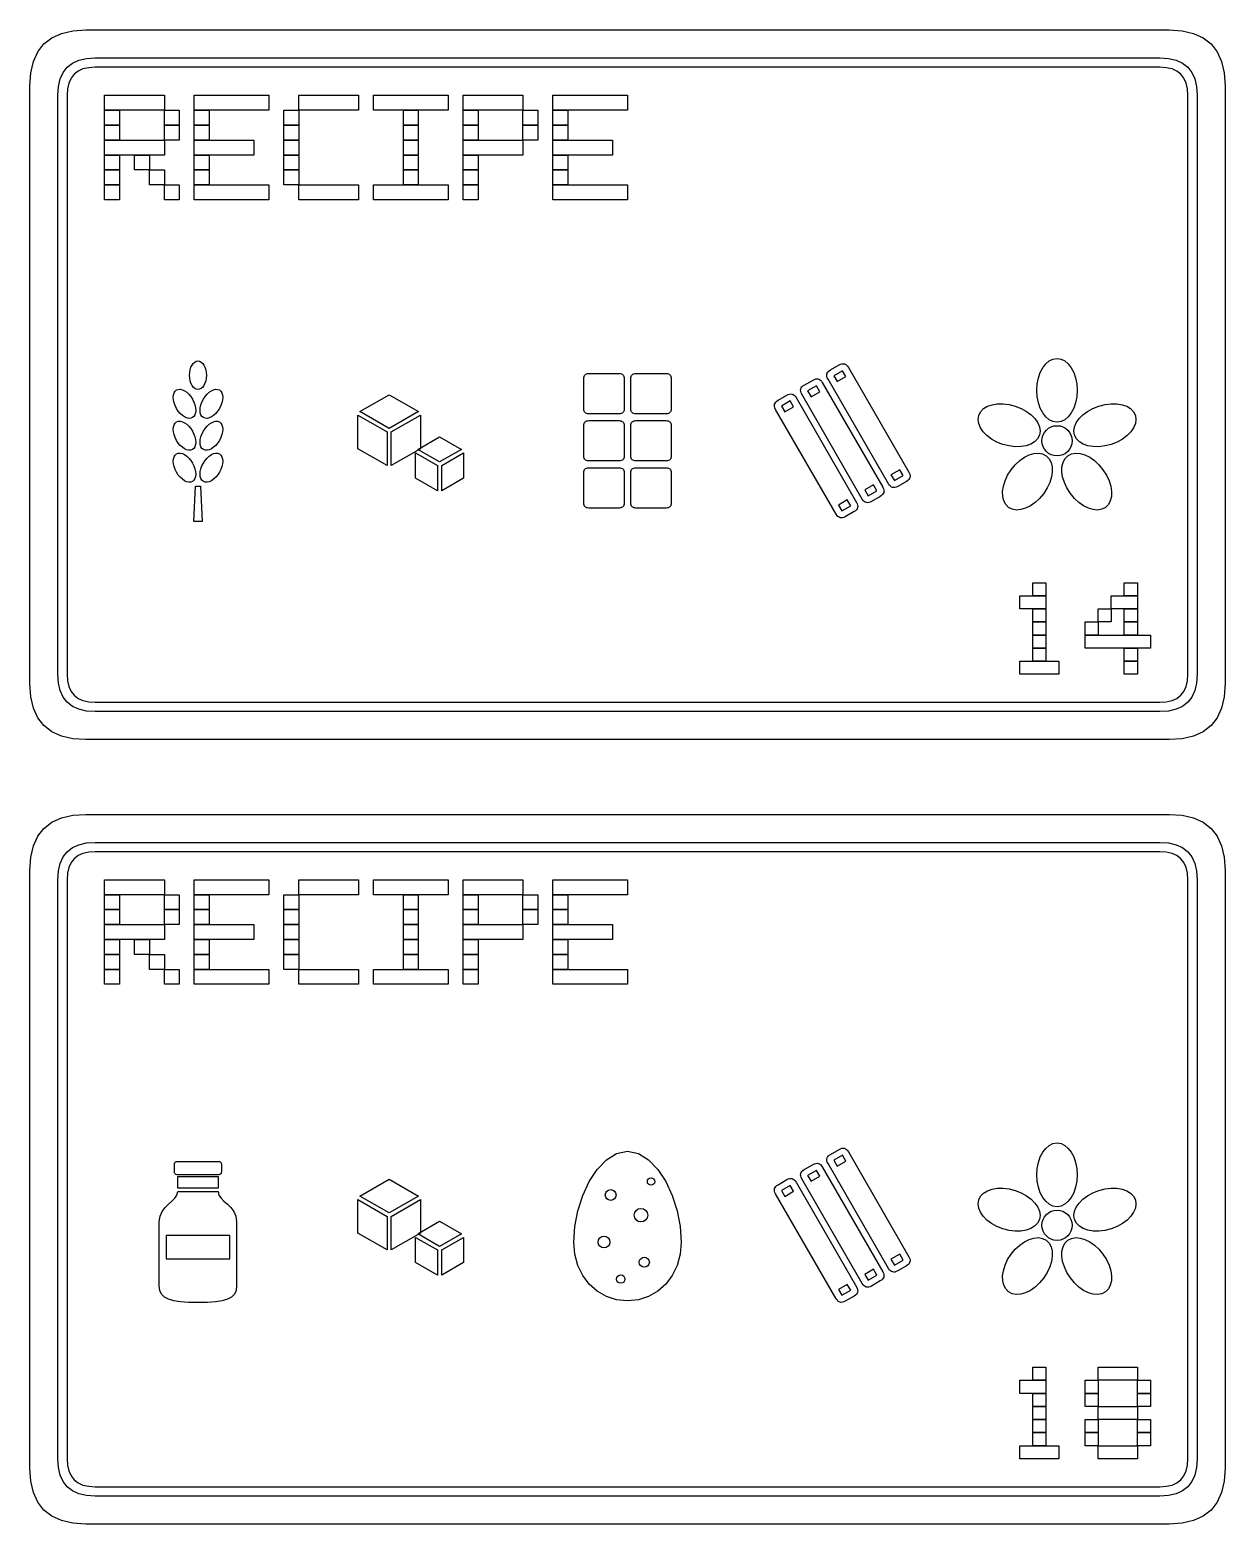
# Model space of a CAD drawing. Extents: x 4 to 272, y 4 to 252.
# Drawn here: x 72 to 136, y 46 to 126 of the extents above; entities that cross this region are included whole.
import ezdxf

# ---------------------------------------------------------------- set-up
doc = ezdxf.new("R2010")
doc.units = 0
doc.layers.add('CUT', color=1, linetype='CONTINUOUS')
doc.layers.add('RASTER', color=7, linetype='CONTINUOUS')

msp = doc.modelspace()

# ---------------------------------------------------------------- linework, layer by layer
at = {"layer": 'CUT'}
for points in [[(72, 123), (72.047, 123.703), (72.188, 124.313), (72.422, 124.828), (72.75, 125.25), (73.172, 125.578), (73.688, 125.813), (74.297, 125.953), (75, 126), (133, 126), (133.703, 125.953), (134.313, 125.813), (134.828, 125.578), (135.25, 125.25), (135.578, 124.828), (135.813, 124.313), (135.953, 123.703), (136, 123), (136, 91), (135.953, 90.297), (135.813, 89.688), (135.578, 89.172), (135.25, 88.75), (134.828, 88.422), (134.313, 88.188), (133.703, 88.047), (133, 88), (75, 88), (74.297, 88.047), (73.688, 88.188), (73.172, 88.422), (72.75, 88.75), (72.422, 89.172), (72.188, 89.688), (72.047, 90.297), (72, 91)], [(72, 81), (72.047, 81.703), (72.188, 82.313), (72.422, 82.828), (72.75, 83.25), (73.172, 83.578), (73.688, 83.813), (74.297, 83.953), (75, 84), (133, 84), (133.703, 83.953), (134.313, 83.813), (134.828, 83.578), (135.25, 83.25), (135.578, 82.828), (135.813, 82.313), (135.953, 81.703), (136, 81), (136, 49), (135.953, 48.297), (135.813, 47.688), (135.578, 47.172), (135.25, 46.75), (134.828, 46.422), (134.313, 46.188), (133.703, 46.047), (133, 46), (75, 46), (74.297, 46.047), (73.688, 46.188), (73.172, 46.422), (72.75, 46.75), (72.422, 47.172), (72.188, 47.688), (72.047, 48.297), (72, 49)]]:
    msp.add_lwpolyline(points, close=True, dxfattribs=at)
at = {"layer": 'RASTER'}
for points in [[(73.5, 122.5), (73.531, 122.969), (73.625, 123.375), (73.781, 123.719), (74, 124), (74.281, 124.219), (74.625, 124.375), (75.031, 124.469), (75.5, 124.5), (132.5, 124.5), (132.969, 124.469), (133.375, 124.375), (133.719, 124.219), (134, 124), (134.219, 123.719), (134.375, 123.375), (134.469, 122.969), (134.5, 122.5), (134.5, 91.5), (134.469, 91.031), (134.375, 90.625), (134.219, 90.281), (134, 90), (133.719, 89.781), (133.375, 89.625), (132.969, 89.531), (132.5, 89.5), (75.5, 89.5), (75.031, 89.531), (74.625, 89.625), (74.281, 89.781), (74, 90), (73.781, 90.281), (73.625, 90.625), (73.531, 91.031), (73.5, 91.5)], [(74, 122.5), (74, 91.5), (74.023, 91.148), (74.094, 90.844), (74.211, 90.586), (74.375, 90.375), (74.586, 90.211), (74.844, 90.094), (75.148, 90.023), (75.5, 90), (132.5, 90), (132.852, 90.023), (133.156, 90.094), (133.414, 90.211), (133.625, 90.375), (133.789, 90.586), (133.906, 90.844), (133.977, 91.148), (134, 91.5), (134, 122.5), (133.977, 122.852), (133.906, 123.156), (133.789, 123.414), (133.625, 123.625), (133.414, 123.789), (133.156, 123.906), (132.852, 123.977), (132.5, 124), (75.5, 124), (75.148, 123.977), (74.844, 123.906), (74.586, 123.789), (74.375, 123.625), (74.211, 123.414), (74.094, 123.156), (74.023, 122.852), (74, 122.5)], [(76, 122.5), (79.2, 122.5), (79.2, 121.7), (76, 121.7)], [(80.8, 122.5), (84.8, 122.5), (84.8, 121.7), (80.8, 121.7)], [(86.4, 122.5), (89.6, 122.5), (89.6, 121.7), (86.4, 121.7)], [(90.4, 122.5), (94.4, 122.5), (94.4, 121.7), (90.4, 121.7)], [(95.2, 122.5), (98.4, 122.5), (98.4, 121.7), (95.2, 121.7)], [(100, 122.5), (104, 122.5), (104, 121.7), (100, 121.7)], [(76, 121.7), (76.8, 121.7), (76.8, 120.9), (76, 120.9)], [(79.2, 121.7), (80, 121.7), (80, 120.9), (79.2, 120.9)], [(80.8, 121.7), (81.6, 121.7), (81.6, 120.9), (80.8, 120.9)], [(85.6, 121.7), (86.4, 121.7), (86.4, 120.9), (85.6, 120.9)], [(92, 121.7), (92.8, 121.7), (92.8, 120.9), (92, 120.9)], [(95.2, 121.7), (96, 121.7), (96, 120.9), (95.2, 120.9)], [(98.4, 121.7), (99.2, 121.7), (99.2, 120.9), (98.4, 120.9)], [(100, 121.7), (100.8, 121.7), (100.8, 120.9), (100, 120.9)], [(76, 120.9), (76.8, 120.9), (76.8, 120.1), (76, 120.1)], [(79.2, 120.9), (80, 120.9), (80, 120.1), (79.2, 120.1)], [(80.8, 120.9), (81.6, 120.9), (81.6, 120.1), (80.8, 120.1)], [(85.6, 120.9), (86.4, 120.9), (86.4, 120.1), (85.6, 120.1)], [(92, 120.9), (92.8, 120.9), (92.8, 120.1), (92, 120.1)], [(95.2, 120.9), (96, 120.9), (96, 120.1), (95.2, 120.1)], [(98.4, 120.9), (99.2, 120.9), (99.2, 120.1), (98.4, 120.1)], [(100, 120.9), (100.8, 120.9), (100.8, 120.1), (100, 120.1)], [(76, 120.1), (79.2, 120.1), (79.2, 119.3), (76, 119.3)], [(80.8, 120.1), (84, 120.1), (84, 119.3), (80.8, 119.3)], [(85.6, 120.1), (86.4, 120.1), (86.4, 119.3), (85.6, 119.3)], [(92, 120.1), (92.8, 120.1), (92.8, 119.3), (92, 119.3)], [(95.2, 120.1), (98.4, 120.1), (98.4, 119.3), (95.2, 119.3)], [(100, 120.1), (103.2, 120.1), (103.2, 119.3), (100, 119.3)], [(76, 119.3), (76.8, 119.3), (76.8, 118.5), (76, 118.5)], [(77.6, 119.3), (78.4, 119.3), (78.4, 118.5), (77.6, 118.5)], [(80.8, 119.3), (81.6, 119.3), (81.6, 118.5), (80.8, 118.5)], [(85.6, 119.3), (86.4, 119.3), (86.4, 118.5), (85.6, 118.5)], [(92, 119.3), (92.8, 119.3), (92.8, 118.5), (92, 118.5)], [(95.2, 119.3), (96, 119.3), (96, 118.5), (95.2, 118.5)], [(100, 119.3), (100.8, 119.3), (100.8, 118.5), (100, 118.5)], [(76, 118.5), (76.8, 118.5), (76.8, 117.7), (76, 117.7)], [(78.4, 118.5), (79.2, 118.5), (79.2, 117.7), (78.4, 117.7)], [(80.8, 118.5), (81.6, 118.5), (81.6, 117.7), (80.8, 117.7)], [(85.6, 118.5), (86.4, 118.5), (86.4, 117.7), (85.6, 117.7)], [(92, 118.5), (92.8, 118.5), (92.8, 117.7), (92, 117.7)], [(95.2, 118.5), (96, 118.5), (96, 117.7), (95.2, 117.7)], [(100, 118.5), (100.8, 118.5), (100.8, 117.7), (100, 117.7)], [(76, 117.7), (76.8, 117.7), (76.8, 116.9), (76, 116.9)], [(79.2, 117.7), (80, 117.7), (80, 116.9), (79.2, 116.9)], [(80.8, 117.7), (84.8, 117.7), (84.8, 116.9), (80.8, 116.9)], [(86.4, 117.7), (89.6, 117.7), (89.6, 116.9), (86.4, 116.9)], [(90.4, 117.7), (94.4, 117.7), (94.4, 116.9), (90.4, 116.9)], [(95.2, 117.7), (96, 117.7), (96, 116.9), (95.2, 116.9)], [(100, 117.7), (104, 117.7), (104, 116.9), (100, 116.9)], [(81.45, 107.51), (81.441, 107.356), (81.415, 107.212), (81.373, 107.082), (81.318, 106.969), (81.252, 106.876), (81.175, 106.805), (81.091, 106.761), (81, 106.745), (80.909, 106.761), (80.825, 106.805), (80.748, 106.876), (80.682, 106.969), (80.627, 107.082), (80.585, 107.212), (80.559, 107.356), (80.55, 107.51), (80.559, 107.664), (80.585, 107.808), (80.627, 107.938), (80.682, 108.051), (80.748, 108.144), (80.825, 108.215), (80.909, 108.259), (81, 108.275), (81.091, 108.259), (81.175, 108.215), (81.252, 108.144), (81.318, 108.051), (81.373, 107.938), (81.415, 107.808), (81.441, 107.664), (81.45, 107.51)], [(114.737, 107.301), (114.7, 107.377), (114.678, 107.449), (114.672, 107.516), (114.68, 107.58), (114.704, 107.639), (114.744, 107.694), (114.799, 107.746), (114.869, 107.793), (115.337, 108.063), (115.413, 108.1), (115.484, 108.122), (115.552, 108.129), (115.616, 108.12), (115.675, 108.096), (115.73, 108.056), (115.781, 108.001), (115.829, 107.931), (119.069, 102.319), (119.106, 102.243), (119.128, 102.171), (119.134, 102.104), (119.126, 102.04), (119.101, 101.981), (119.062, 101.926), (119.007, 101.874), (118.937, 101.827), (118.469, 101.557), (118.393, 101.52), (118.321, 101.498), (118.254, 101.491), (118.19, 101.5), (118.131, 101.524), (118.076, 101.564), (118.024, 101.619), (117.977, 101.689)], [(128.08, 106.7), (128.058, 106.355), (127.995, 106.034), (127.896, 105.744), (127.764, 105.491), (127.604, 105.282), (127.42, 105.124), (127.218, 105.025), (127, 104.99), (126.782, 105.025), (126.58, 105.124), (126.396, 105.282), (126.236, 105.491), (126.104, 105.744), (126.005, 106.034), (125.942, 106.355), (125.92, 106.7), (125.942, 107.045), (126.005, 107.366), (126.104, 107.656), (126.236, 107.909), (126.396, 108.118), (126.58, 108.276), (126.782, 108.375), (127, 108.41), (127.218, 108.375), (127.42, 108.276), (127.604, 108.118), (127.764, 107.909), (127.896, 107.656), (127.995, 107.366), (128.058, 107.045), (128.08, 106.7)], [(101.66, 107.33), (101.664, 107.393), (101.677, 107.448), (101.698, 107.495), (101.727, 107.532), (101.765, 107.562), (101.812, 107.583), (101.867, 107.596), (101.93, 107.6), (103.55, 107.6), (103.613, 107.596), (103.668, 107.583), (103.715, 107.562), (103.753, 107.532), (103.782, 107.495), (103.803, 107.448), (103.816, 107.393), (103.82, 107.33), (103.82, 105.71), (103.816, 105.647), (103.803, 105.592), (103.782, 105.545), (103.753, 105.508), (103.715, 105.478), (103.668, 105.457), (103.613, 105.444), (103.55, 105.44), (101.93, 105.44), (101.867, 105.444), (101.812, 105.457), (101.765, 105.478), (101.728, 105.508), (101.698, 105.545), (101.677, 105.592), (101.664, 105.647), (101.66, 105.71)], [(104.18, 107.33), (104.184, 107.393), (104.197, 107.448), (104.218, 107.495), (104.248, 107.532), (104.285, 107.562), (104.332, 107.583), (104.387, 107.596), (104.45, 107.6), (106.07, 107.6), (106.133, 107.596), (106.188, 107.583), (106.235, 107.562), (106.273, 107.532), (106.302, 107.495), (106.323, 107.448), (106.336, 107.393), (106.34, 107.33), (106.34, 105.71), (106.336, 105.647), (106.323, 105.592), (106.302, 105.545), (106.273, 105.508), (106.235, 105.478), (106.188, 105.457), (106.133, 105.444), (106.07, 105.44), (104.45, 105.44), (104.387, 105.444), (104.332, 105.457), (104.285, 105.478), (104.248, 105.508), (104.218, 105.545), (104.197, 105.592), (104.184, 105.647), (104.18, 105.71)], [(113.334, 106.491), (113.297, 106.567), (113.275, 106.639), (113.269, 106.706), (113.277, 106.77), (113.302, 106.829), (113.341, 106.884), (113.396, 106.936), (113.466, 106.983), (113.934, 107.253), (114.01, 107.29), (114.081, 107.312), (114.149, 107.319), (114.213, 107.31), (114.272, 107.286), (114.327, 107.246), (114.379, 107.191), (114.426, 107.121), (117.666, 101.509), (117.703, 101.433), (117.725, 101.361), (117.731, 101.294), (117.723, 101.23), (117.698, 101.171), (117.659, 101.116), (117.604, 101.064), (117.534, 101.017), (117.066, 100.747), (116.99, 100.71), (116.919, 100.688), (116.851, 100.681), (116.787, 100.69), (116.728, 100.714), (116.673, 100.754), (116.621, 100.809), (116.574, 100.879)], [(115.049, 107.481), (115.229, 107.169), (115.697, 107.439), (115.517, 107.751), (115.049, 107.481)], [(80.709, 106.227), (80.786, 106.073), (80.841, 105.92), (80.874, 105.771), (80.885, 105.631), (80.874, 105.504), (80.841, 105.394), (80.785, 105.304), (80.708, 105.24), (80.612, 105.205), (80.507, 105.201), (80.395, 105.228), (80.279, 105.281), (80.164, 105.361), (80.051, 105.464), (79.946, 105.588), (79.851, 105.733), (79.774, 105.887), (79.719, 106.04), (79.686, 106.189), (79.675, 106.329), (79.686, 106.456), (79.719, 106.566), (79.775, 106.656), (79.853, 106.72), (79.948, 106.755), (80.053, 106.759), (80.165, 106.732), (80.281, 106.679), (80.396, 106.599), (80.509, 106.496), (80.614, 106.372), (80.709, 106.227)], [(82.149, 105.733), (82.054, 105.588), (81.949, 105.464), (81.836, 105.361), (81.721, 105.281), (81.605, 105.228), (81.493, 105.201), (81.388, 105.205), (81.293, 105.24), (81.215, 105.304), (81.159, 105.394), (81.126, 105.504), (81.115, 105.631), (81.126, 105.771), (81.159, 105.92), (81.214, 106.073), (81.291, 106.227), (81.386, 106.372), (81.491, 106.496), (81.604, 106.599), (81.719, 106.679), (81.835, 106.732), (81.947, 106.759), (82.052, 106.755), (82.148, 106.72), (82.225, 106.656), (82.281, 106.566), (82.314, 106.456), (82.325, 106.329), (82.314, 106.189), (82.281, 106.04), (82.226, 105.887), (82.149, 105.733)], [(91.24, 106.466), (92.806, 105.566), (91.24, 104.666), (89.674, 105.566)], [(111.931, 105.681), (111.894, 105.757), (111.872, 105.829), (111.866, 105.896), (111.874, 105.96), (111.899, 106.019), (111.938, 106.074), (111.993, 106.126), (112.063, 106.173), (112.531, 106.443), (112.607, 106.48), (112.679, 106.502), (112.746, 106.509), (112.81, 106.5), (112.869, 106.476), (112.924, 106.436), (112.976, 106.381), (113.023, 106.311), (116.263, 100.699), (116.3, 100.623), (116.322, 100.551), (116.328, 100.484), (116.32, 100.42), (116.296, 100.361), (116.256, 100.306), (116.201, 100.254), (116.131, 100.207), (115.663, 99.937), (115.587, 99.9), (115.516, 99.878), (115.448, 99.871), (115.384, 99.88), (115.325, 99.904), (115.27, 99.944), (115.219, 99.999), (115.171, 100.069)], [(113.646, 106.671), (113.826, 106.359), (114.294, 106.629), (114.114, 106.941), (113.646, 106.671)], [(112.243, 105.861), (112.423, 105.549), (112.891, 105.819), (112.711, 106.131), (112.243, 105.861)], [(124.766, 105.861), (125.087, 105.734), (125.373, 105.575), (125.618, 105.391), (125.818, 105.187), (125.967, 104.97), (126.061, 104.747), (126.093, 104.524), (126.058, 104.306), (125.958, 104.11), (125.801, 103.948), (125.594, 103.822), (125.346, 103.734), (125.065, 103.687), (124.758, 103.682), (124.433, 103.722), (124.098, 103.807), (123.777, 103.935), (123.492, 104.094), (123.246, 104.278), (123.046, 104.482), (122.897, 104.698), (122.804, 104.921), (122.772, 105.145), (122.806, 105.363), (122.906, 105.559), (123.064, 105.721), (123.27, 105.847), (123.518, 105.934), (123.8, 105.982), (124.107, 105.986), (124.431, 105.947), (124.766, 105.861)], [(129.902, 103.807), (129.567, 103.722), (129.242, 103.682), (128.935, 103.687), (128.654, 103.734), (128.406, 103.822), (128.199, 103.948), (128.042, 104.11), (127.942, 104.306), (127.907, 104.524), (127.939, 104.747), (128.033, 104.97), (128.182, 105.187), (128.382, 105.391), (128.627, 105.575), (128.913, 105.734), (129.234, 105.861), (129.569, 105.947), (129.893, 105.986), (130.2, 105.982), (130.482, 105.934), (130.73, 105.847), (130.936, 105.721), (131.094, 105.559), (131.194, 105.363), (131.228, 105.145), (131.196, 104.921), (131.103, 104.698), (130.954, 104.482), (130.754, 104.278), (130.508, 104.094), (130.223, 103.935), (129.902, 103.807)], [(80.709, 104.517), (80.786, 104.363), (80.841, 104.21), (80.874, 104.061), (80.885, 103.921), (80.874, 103.794), (80.841, 103.684), (80.785, 103.594), (80.708, 103.53), (80.612, 103.495), (80.507, 103.491), (80.395, 103.518), (80.279, 103.571), (80.164, 103.651), (80.051, 103.754), (79.946, 103.878), (79.851, 104.023), (79.774, 104.177), (79.719, 104.33), (79.686, 104.479), (79.675, 104.619), (79.686, 104.746), (79.719, 104.856), (79.775, 104.946), (79.853, 105.01), (79.948, 105.045), (80.053, 105.049), (80.165, 105.022), (80.281, 104.969), (80.396, 104.889), (80.509, 104.786), (80.614, 104.662), (80.709, 104.517)], [(82.149, 104.023), (82.054, 103.878), (81.949, 103.754), (81.836, 103.651), (81.721, 103.571), (81.605, 103.518), (81.493, 103.491), (81.388, 103.495), (81.293, 103.53), (81.215, 103.594), (81.159, 103.684), (81.126, 103.794), (81.115, 103.921), (81.126, 104.061), (81.159, 104.21), (81.214, 104.363), (81.291, 104.517), (81.386, 104.662), (81.491, 104.786), (81.604, 104.889), (81.719, 104.969), (81.835, 105.022), (81.947, 105.049), (82.052, 105.045), (82.148, 105.01), (82.225, 104.946), (82.281, 104.856), (82.314, 104.746), (82.325, 104.619), (82.314, 104.479), (82.281, 104.33), (82.226, 104.177), (82.149, 104.023)], [(89.564, 105.377), (91.13, 104.477), (91.13, 102.677), (89.564, 103.577)], [(91.35, 104.477), (92.916, 105.377), (92.916, 103.577), (91.35, 102.677)], [(101.66, 104.81), (101.664, 104.873), (101.677, 104.928), (101.698, 104.975), (101.727, 105.012), (101.765, 105.042), (101.812, 105.063), (101.867, 105.076), (101.93, 105.08), (103.55, 105.08), (103.613, 105.076), (103.668, 105.063), (103.715, 105.042), (103.753, 105.012), (103.782, 104.975), (103.803, 104.928), (103.816, 104.873), (103.82, 104.81), (103.82, 103.19), (103.816, 103.127), (103.803, 103.072), (103.782, 103.025), (103.753, 102.988), (103.715, 102.958), (103.668, 102.937), (103.613, 102.924), (103.55, 102.92), (101.93, 102.92), (101.867, 102.924), (101.812, 102.937), (101.765, 102.958), (101.728, 102.988), (101.698, 103.025), (101.677, 103.072), (101.664, 103.127), (101.66, 103.19)], [(104.18, 104.81), (104.184, 104.873), (104.197, 104.928), (104.218, 104.975), (104.248, 105.012), (104.285, 105.042), (104.332, 105.063), (104.387, 105.076), (104.45, 105.08), (106.07, 105.08), (106.133, 105.076), (106.188, 105.063), (106.235, 105.042), (106.273, 105.012), (106.302, 104.975), (106.323, 104.928), (106.336, 104.873), (106.34, 104.81), (106.34, 103.19), (106.336, 103.127), (106.323, 103.072), (106.302, 103.025), (106.273, 102.988), (106.235, 102.958), (106.188, 102.937), (106.133, 102.924), (106.07, 102.92), (104.45, 102.92), (104.387, 102.924), (104.332, 102.937), (104.285, 102.958), (104.248, 102.988), (104.218, 103.025), (104.197, 103.072), (104.184, 103.127), (104.18, 103.19)], [(93.94, 104.216), (95.114, 103.541), (93.94, 102.866), (92.766, 103.541)], [(80.709, 102.808), (80.786, 102.653), (80.841, 102.5), (80.874, 102.351), (80.885, 102.211), (80.874, 102.084), (80.841, 101.974), (80.785, 101.884), (80.708, 101.82), (80.612, 101.785), (80.507, 101.781), (80.395, 101.808), (80.279, 101.861), (80.164, 101.941), (80.051, 102.044), (79.946, 102.168), (79.851, 102.313), (79.774, 102.467), (79.719, 102.62), (79.686, 102.769), (79.675, 102.909), (79.686, 103.036), (79.719, 103.146), (79.775, 103.236), (79.853, 103.3), (79.948, 103.335), (80.053, 103.339), (80.165, 103.312), (80.281, 103.259), (80.396, 103.179), (80.509, 103.076), (80.614, 102.952), (80.709, 102.808)], [(82.149, 102.313), (82.054, 102.168), (81.949, 102.044), (81.836, 101.941), (81.721, 101.861), (81.605, 101.808), (81.493, 101.781), (81.388, 101.785), (81.293, 101.82), (81.215, 101.884), (81.159, 101.974), (81.126, 102.084), (81.115, 102.211), (81.126, 102.351), (81.159, 102.5), (81.214, 102.653), (81.291, 102.808), (81.386, 102.952), (81.491, 103.076), (81.604, 103.179), (81.719, 103.259), (81.835, 103.312), (81.947, 103.339), (82.052, 103.335), (82.148, 103.3), (82.225, 103.236), (82.281, 103.146), (82.314, 103.036), (82.325, 102.909), (82.314, 102.769), (82.281, 102.62), (82.226, 102.467), (82.149, 102.313)], [(92.656, 103.352), (93.83, 102.677), (93.83, 101.327), (92.656, 102.002)], [(94.05, 102.677), (95.224, 103.352), (95.224, 102.002), (94.05, 101.327)], [(124.539, 102.45), (124.76, 102.716), (124.999, 102.939), (125.25, 103.116), (125.506, 103.243), (125.758, 103.318), (125.999, 103.337), (126.222, 103.299), (126.418, 103.199), (126.574, 103.043), (126.679, 102.843), (126.735, 102.608), (126.742, 102.345), (126.699, 102.063), (126.609, 101.769), (126.472, 101.473), (126.287, 101.181), (126.066, 100.915), (125.827, 100.692), (125.576, 100.516), (125.32, 100.389), (125.068, 100.314), (124.827, 100.294), (124.604, 100.332), (124.408, 100.432), (124.252, 100.588), (124.147, 100.788), (124.091, 101.023), (124.084, 101.286), (124.126, 101.569), (124.217, 101.862), (124.354, 102.159), (124.539, 102.45)], [(127.713, 101.181), (127.528, 101.473), (127.391, 101.769), (127.301, 102.063), (127.258, 102.345), (127.265, 102.608), (127.321, 102.843), (127.426, 103.043), (127.582, 103.199), (127.778, 103.299), (128.001, 103.337), (128.242, 103.318), (128.494, 103.243), (128.75, 103.116), (129.001, 102.939), (129.24, 102.716), (129.461, 102.45), (129.646, 102.159), (129.783, 101.862), (129.874, 101.569), (129.916, 101.286), (129.909, 101.023), (129.853, 100.788), (129.748, 100.588), (129.592, 100.432), (129.396, 100.332), (129.173, 100.294), (128.932, 100.314), (128.68, 100.389), (128.424, 100.516), (128.173, 100.692), (127.934, 100.915), (127.713, 101.181)], [(101.66, 102.29), (101.664, 102.353), (101.677, 102.408), (101.698, 102.455), (101.727, 102.492), (101.765, 102.522), (101.812, 102.543), (101.867, 102.556), (101.93, 102.56), (103.55, 102.56), (103.613, 102.556), (103.668, 102.543), (103.715, 102.522), (103.753, 102.493), (103.782, 102.455), (103.803, 102.408), (103.816, 102.353), (103.82, 102.29), (103.82, 100.67), (103.816, 100.607), (103.803, 100.552), (103.782, 100.505), (103.753, 100.468), (103.715, 100.438), (103.668, 100.417), (103.613, 100.404), (103.55, 100.4), (101.93, 100.4), (101.867, 100.404), (101.812, 100.417), (101.765, 100.438), (101.728, 100.468), (101.698, 100.505), (101.677, 100.552), (101.664, 100.607), (101.66, 100.67)], [(104.18, 102.29), (104.184, 102.353), (104.197, 102.408), (104.218, 102.455), (104.248, 102.492), (104.285, 102.522), (104.332, 102.543), (104.387, 102.556), (104.45, 102.56), (106.07, 102.56), (106.133, 102.556), (106.188, 102.543), (106.235, 102.522), (106.273, 102.493), (106.302, 102.455), (106.323, 102.408), (106.336, 102.353), (106.34, 102.29), (106.34, 100.67), (106.336, 100.607), (106.323, 100.552), (106.302, 100.505), (106.273, 100.468), (106.235, 100.438), (106.188, 100.417), (106.133, 100.404), (106.07, 100.4), (104.45, 100.4), (104.387, 100.404), (104.332, 100.417), (104.285, 100.438), (104.248, 100.468), (104.218, 100.505), (104.197, 100.552), (104.184, 100.607), (104.18, 100.67)], [(118.109, 102.181), (118.289, 101.869), (118.757, 102.139), (118.577, 102.451), (118.109, 102.181)], [(116.706, 101.371), (116.886, 101.059), (117.354, 101.329), (117.174, 101.641), (116.706, 101.371)], [(80.865, 101.57), (81.135, 101.57), (81.225, 99.68), (80.775, 99.68)], [(115.303, 100.561), (115.483, 100.249), (115.951, 100.519), (115.771, 100.831), (115.303, 100.561)], [(125.7, 96.4), (126.4, 96.4), (126.4, 95.7), (125.7, 95.7)], [(130.6, 96.4), (131.3, 96.4), (131.3, 95.7), (130.6, 95.7)], [(125, 95.7), (126.4, 95.7), (126.4, 95), (125, 95)], [(129.9, 95.7), (131.3, 95.7), (131.3, 95), (129.9, 95)], [(125.7, 95), (126.4, 95), (126.4, 94.3), (125.7, 94.3)], [(129.2, 95), (129.9, 95), (129.9, 94.3), (129.2, 94.3)], [(130.6, 95), (131.3, 95), (131.3, 94.3), (130.6, 94.3)], [(125.7, 94.3), (126.4, 94.3), (126.4, 93.6), (125.7, 93.6)], [(128.5, 94.3), (129.2, 94.3), (129.2, 93.6), (128.5, 93.6)], [(130.6, 94.3), (131.3, 94.3), (131.3, 93.6), (130.6, 93.6)], [(125.7, 93.6), (126.4, 93.6), (126.4, 92.9), (125.7, 92.9)], [(125.7, 92.9), (126.4, 92.9), (126.4, 92.2), (125.7, 92.2)], [(128.5, 93.6), (132, 93.6), (132, 92.9), (128.5, 92.9)], [(130.6, 92.9), (131.3, 92.9), (131.3, 92.2), (130.6, 92.2)], [(125, 92.2), (127.1, 92.2), (127.1, 91.5), (125, 91.5)], [(130.6, 92.2), (131.3, 92.2), (131.3, 91.5), (130.6, 91.5)], [(73.5, 80.5), (73.531, 80.969), (73.625, 81.375), (73.781, 81.719), (74, 82), (74.281, 82.219), (74.625, 82.375), (75.031, 82.469), (75.5, 82.5), (132.5, 82.5), (132.969, 82.469), (133.375, 82.375), (133.719, 82.219), (134, 82), (134.219, 81.719), (134.375, 81.375), (134.469, 80.969), (134.5, 80.5), (134.5, 49.5), (134.469, 49.031), (134.375, 48.625), (134.219, 48.281), (134, 48), (133.719, 47.781), (133.375, 47.625), (132.969, 47.531), (132.5, 47.5), (75.5, 47.5), (75.031, 47.531), (74.625, 47.625), (74.281, 47.781), (74, 48), (73.781, 48.281), (73.625, 48.625), (73.531, 49.031), (73.5, 49.5)], [(74, 80.5), (74, 49.5), (74.023, 49.148), (74.094, 48.844), (74.211, 48.586), (74.375, 48.375), (74.586, 48.211), (74.844, 48.094), (75.148, 48.023), (75.5, 48), (132.5, 48), (132.852, 48.023), (133.156, 48.094), (133.414, 48.211), (133.625, 48.375), (133.789, 48.586), (133.906, 48.844), (133.977, 49.148), (134, 49.5), (134, 80.5), (133.977, 80.852), (133.906, 81.156), (133.789, 81.414), (133.625, 81.625), (133.414, 81.789), (133.156, 81.906), (132.852, 81.977), (132.5, 82), (75.5, 82), (75.148, 81.977), (74.844, 81.906), (74.586, 81.789), (74.375, 81.625), (74.211, 81.414), (74.094, 81.156), (74.023, 80.852), (74, 80.5)], [(76, 80.5), (79.2, 80.5), (79.2, 79.7), (76, 79.7)], [(80.8, 80.5), (84.8, 80.5), (84.8, 79.7), (80.8, 79.7)], [(86.4, 80.5), (89.6, 80.5), (89.6, 79.7), (86.4, 79.7)], [(90.4, 80.5), (94.4, 80.5), (94.4, 79.7), (90.4, 79.7)], [(95.2, 80.5), (98.4, 80.5), (98.4, 79.7), (95.2, 79.7)], [(100, 80.5), (104, 80.5), (104, 79.7), (100, 79.7)], [(76, 79.7), (76.8, 79.7), (76.8, 78.9), (76, 78.9)], [(79.2, 79.7), (80, 79.7), (80, 78.9), (79.2, 78.9)], [(80.8, 79.7), (81.6, 79.7), (81.6, 78.9), (80.8, 78.9)], [(85.6, 79.7), (86.4, 79.7), (86.4, 78.9), (85.6, 78.9)], [(92, 79.7), (92.8, 79.7), (92.8, 78.9), (92, 78.9)], [(95.2, 79.7), (96, 79.7), (96, 78.9), (95.2, 78.9)], [(98.4, 79.7), (99.2, 79.7), (99.2, 78.9), (98.4, 78.9)], [(100, 79.7), (100.8, 79.7), (100.8, 78.9), (100, 78.9)], [(76, 78.9), (76.8, 78.9), (76.8, 78.1), (76, 78.1)], [(79.2, 78.9), (80, 78.9), (80, 78.1), (79.2, 78.1)], [(80.8, 78.9), (81.6, 78.9), (81.6, 78.1), (80.8, 78.1)], [(85.6, 78.9), (86.4, 78.9), (86.4, 78.1), (85.6, 78.1)], [(92, 78.9), (92.8, 78.9), (92.8, 78.1), (92, 78.1)], [(95.2, 78.9), (96, 78.9), (96, 78.1), (95.2, 78.1)], [(98.4, 78.9), (99.2, 78.9), (99.2, 78.1), (98.4, 78.1)], [(100, 78.9), (100.8, 78.9), (100.8, 78.1), (100, 78.1)], [(76, 78.1), (79.2, 78.1), (79.2, 77.3), (76, 77.3)], [(80.8, 78.1), (84, 78.1), (84, 77.3), (80.8, 77.3)], [(85.6, 78.1), (86.4, 78.1), (86.4, 77.3), (85.6, 77.3)], [(92, 78.1), (92.8, 78.1), (92.8, 77.3), (92, 77.3)], [(95.2, 78.1), (98.4, 78.1), (98.4, 77.3), (95.2, 77.3)], [(100, 78.1), (103.2, 78.1), (103.2, 77.3), (100, 77.3)], [(76, 77.3), (76.8, 77.3), (76.8, 76.5), (76, 76.5)], [(77.6, 77.3), (78.4, 77.3), (78.4, 76.5), (77.6, 76.5)], [(80.8, 77.3), (81.6, 77.3), (81.6, 76.5), (80.8, 76.5)], [(85.6, 77.3), (86.4, 77.3), (86.4, 76.5), (85.6, 76.5)], [(92, 77.3), (92.8, 77.3), (92.8, 76.5), (92, 76.5)], [(95.2, 77.3), (96, 77.3), (96, 76.5), (95.2, 76.5)], [(100, 77.3), (100.8, 77.3), (100.8, 76.5), (100, 76.5)], [(76, 76.5), (76.8, 76.5), (76.8, 75.7), (76, 75.7)], [(78.4, 76.5), (79.2, 76.5), (79.2, 75.7), (78.4, 75.7)], [(80.8, 76.5), (81.6, 76.5), (81.6, 75.7), (80.8, 75.7)], [(85.6, 76.5), (86.4, 76.5), (86.4, 75.7), (85.6, 75.7)], [(92, 76.5), (92.8, 76.5), (92.8, 75.7), (92, 75.7)], [(95.2, 76.5), (96, 76.5), (96, 75.7), (95.2, 75.7)], [(100, 76.5), (100.8, 76.5), (100.8, 75.7), (100, 75.7)], [(76, 75.7), (76.8, 75.7), (76.8, 74.9), (76, 74.9)], [(79.2, 75.7), (80, 75.7), (80, 74.9), (79.2, 74.9)], [(80.8, 75.7), (84.8, 75.7), (84.8, 74.9), (80.8, 74.9)], [(86.4, 75.7), (89.6, 75.7), (89.6, 74.9), (86.4, 74.9)], [(90.4, 75.7), (94.4, 75.7), (94.4, 74.9), (90.4, 74.9)], [(95.2, 75.7), (96, 75.7), (96, 74.9), (95.2, 74.9)], [(100, 75.7), (104, 75.7), (104, 74.9), (100, 74.9)], [(128.08, 64.7), (128.058, 64.355), (127.995, 64.034), (127.896, 63.744), (127.764, 63.491), (127.604, 63.282), (127.42, 63.124), (127.218, 63.025), (127, 62.99), (126.782, 63.025), (126.58, 63.124), (126.396, 63.282), (126.236, 63.491), (126.104, 63.744), (126.005, 64.034), (125.942, 64.355), (125.92, 64.7), (125.942, 65.045), (126.005, 65.366), (126.104, 65.656), (126.236, 65.909), (126.396, 66.118), (126.58, 66.276), (126.782, 66.375), (127, 66.41), (127.218, 66.375), (127.42, 66.276), (127.604, 66.118), (127.764, 65.909), (127.896, 65.656), (127.995, 65.366), (128.058, 65.045), (128.08, 64.7)], [(104, 65.96), (104.589, 65.84), (105.133, 65.504), (105.623, 64.992), (106.048, 64.34), (106.396, 63.587), (106.658, 62.771), (106.823, 61.929), (106.88, 61.1), (106.823, 60.448), (106.658, 59.848), (106.396, 59.312), (106.048, 58.85), (105.623, 58.472), (105.133, 58.189), (104.589, 58.012), (104, 57.95), (103.411, 58.012), (102.867, 58.189), (102.377, 58.472), (101.953, 58.85), (101.604, 59.312), (101.342, 59.848), (101.177, 60.448), (101.12, 61.1), (101.177, 61.929), (101.342, 62.771), (101.604, 63.587), (101.953, 64.34), (102.377, 64.992), (102.867, 65.504), (103.411, 65.84), (104, 65.96)], [(114.737, 65.301), (114.7, 65.377), (114.678, 65.449), (114.672, 65.516), (114.68, 65.58), (114.704, 65.639), (114.744, 65.694), (114.799, 65.746), (114.869, 65.793), (115.337, 66.063), (115.413, 66.1), (115.484, 66.122), (115.552, 66.129), (115.616, 66.12), (115.675, 66.096), (115.73, 66.056), (115.781, 66.001), (115.829, 65.931), (119.069, 60.319), (119.106, 60.243), (119.128, 60.171), (119.134, 60.104), (119.126, 60.04), (119.101, 59.981), (119.062, 59.926), (119.007, 59.874), (118.937, 59.827), (118.469, 59.557), (118.393, 59.52), (118.321, 59.498), (118.254, 59.491), (118.19, 59.5), (118.131, 59.524), (118.076, 59.564), (118.024, 59.619), (117.977, 59.689)], [(115.049, 65.481), (115.229, 65.169), (115.697, 65.439), (115.517, 65.751), (115.049, 65.481)], [(79.74, 65.24), (79.743, 65.282), (79.751, 65.319), (79.765, 65.35), (79.785, 65.375), (79.81, 65.395), (79.841, 65.409), (79.878, 65.417), (79.92, 65.42), (82.08, 65.42), (82.122, 65.417), (82.159, 65.409), (82.19, 65.395), (82.215, 65.375), (82.235, 65.35), (82.249, 65.319), (82.257, 65.282), (82.26, 65.24), (82.26, 64.88), (82.257, 64.838), (82.249, 64.801), (82.235, 64.77), (82.215, 64.745), (82.19, 64.725), (82.159, 64.711), (82.122, 64.703), (82.08, 64.7), (79.92, 64.7), (79.878, 64.703), (79.841, 64.711), (79.81, 64.725), (79.785, 64.745), (79.765, 64.77), (79.751, 64.801), (79.743, 64.838), (79.74, 64.88)], [(113.334, 64.491), (113.297, 64.567), (113.275, 64.639), (113.269, 64.706), (113.277, 64.77), (113.302, 64.829), (113.341, 64.884), (113.396, 64.936), (113.466, 64.983), (113.934, 65.253), (114.01, 65.29), (114.081, 65.312), (114.149, 65.319), (114.213, 65.31), (114.272, 65.286), (114.327, 65.246), (114.379, 65.191), (114.426, 65.121), (117.666, 59.509), (117.703, 59.433), (117.725, 59.361), (117.731, 59.294), (117.723, 59.23), (117.698, 59.171), (117.659, 59.116), (117.604, 59.064), (117.534, 59.017), (117.066, 58.747), (116.99, 58.71), (116.919, 58.688), (116.851, 58.681), (116.787, 58.69), (116.728, 58.714), (116.673, 58.754), (116.621, 58.809), (116.574, 58.879)], [(113.646, 64.671), (113.826, 64.359), (114.294, 64.629), (114.114, 64.941), (113.646, 64.671)], [(79.92, 64.61), (82.08, 64.61), (82.08, 63.98), (79.92, 63.98)], [(91.24, 64.466), (92.806, 63.566), (91.24, 62.666), (89.674, 63.566)], [(111.931, 63.681), (111.894, 63.757), (111.872, 63.829), (111.866, 63.896), (111.874, 63.96), (111.899, 64.019), (111.938, 64.074), (111.993, 64.126), (112.063, 64.173), (112.531, 64.443), (112.607, 64.48), (112.679, 64.502), (112.746, 64.509), (112.81, 64.5), (112.869, 64.476), (112.924, 64.436), (112.976, 64.381), (113.023, 64.311), (116.263, 58.699), (116.3, 58.623), (116.322, 58.551), (116.328, 58.484), (116.32, 58.42), (116.296, 58.361), (116.256, 58.306), (116.201, 58.254), (116.131, 58.207), (115.663, 57.937), (115.587, 57.9), (115.516, 57.878), (115.448, 57.871), (115.384, 57.88), (115.325, 57.904), (115.27, 57.944), (115.219, 57.999), (115.171, 58.069)], [(112.243, 63.861), (112.423, 63.549), (112.891, 63.819), (112.711, 64.131), (112.243, 63.861)], [(79.92, 63.8), (82.08, 63.8), (82.123, 63.612), (82.235, 63.446), (82.393, 63.287), (82.575, 63.125), (82.757, 62.946), (82.915, 62.737), (83.027, 62.486), (83.07, 62.18), (83.07, 58.76), (83.04, 58.515), (82.949, 58.316), (82.795, 58.159), (82.575, 58.04), (82.288, 57.955), (81.931, 57.899), (81.502, 57.869), (81, 57.86), (80.498, 57.869), (80.069, 57.899), (79.712, 57.955), (79.425, 58.04), (79.205, 58.159), (79.051, 58.316), (78.96, 58.515), (78.93, 58.76), (78.93, 62.18), (78.973, 62.486), (79.085, 62.737), (79.243, 62.946), (79.425, 63.125), (79.607, 63.287), (79.765, 63.446), (79.877, 63.612), (79.92, 63.8)], [(89.564, 63.377), (91.13, 62.477), (91.13, 60.677), (89.564, 61.577)], [(91.35, 62.477), (92.916, 63.377), (92.916, 61.577), (91.35, 60.677)], [(124.766, 63.861), (125.087, 63.734), (125.373, 63.575), (125.618, 63.391), (125.818, 63.187), (125.967, 62.97), (126.061, 62.747), (126.093, 62.524), (126.058, 62.306), (125.958, 62.11), (125.801, 61.948), (125.594, 61.822), (125.346, 61.734), (125.065, 61.687), (124.758, 61.682), (124.433, 61.722), (124.098, 61.807), (123.777, 61.935), (123.492, 62.094), (123.246, 62.278), (123.046, 62.482), (122.897, 62.698), (122.804, 62.921), (122.772, 63.145), (122.806, 63.363), (122.906, 63.559), (123.064, 63.721), (123.27, 63.847), (123.518, 63.934), (123.8, 63.982), (124.107, 63.986), (124.431, 63.947), (124.766, 63.861)], [(129.902, 61.807), (129.567, 61.722), (129.242, 61.682), (128.935, 61.687), (128.654, 61.734), (128.406, 61.822), (128.199, 61.948), (128.042, 62.11), (127.942, 62.306), (127.907, 62.524), (127.939, 62.747), (128.033, 62.97), (128.182, 63.187), (128.382, 63.391), (128.627, 63.575), (128.913, 63.734), (129.234, 63.861), (129.569, 63.947), (129.893, 63.986), (130.2, 63.982), (130.482, 63.934), (130.73, 63.847), (130.936, 63.721), (131.094, 63.559), (131.194, 63.363), (131.228, 63.145), (131.196, 62.921), (131.103, 62.698), (130.954, 62.482), (130.754, 62.278), (130.508, 62.094), (130.223, 61.935), (129.902, 61.807)], [(93.94, 62.216), (95.114, 61.541), (93.94, 60.866), (92.766, 61.541)], [(79.29, 61.46), (79.29, 60.2), (82.71, 60.2), (82.71, 61.46), (79.29, 61.46)], [(92.656, 61.352), (93.83, 60.677), (93.83, 59.327), (92.656, 60.002)], [(94.05, 60.677), (95.224, 61.352), (95.224, 60.002), (94.05, 59.327)], [(124.539, 60.45), (124.76, 60.716), (124.999, 60.939), (125.25, 61.116), (125.506, 61.243), (125.758, 61.318), (125.999, 61.337), (126.222, 61.299), (126.418, 61.199), (126.574, 61.043), (126.679, 60.843), (126.735, 60.608), (126.742, 60.345), (126.699, 60.063), (126.609, 59.769), (126.472, 59.473), (126.287, 59.181), (126.066, 58.915), (125.827, 58.692), (125.576, 58.516), (125.32, 58.389), (125.068, 58.314), (124.827, 58.294), (124.604, 58.332), (124.408, 58.432), (124.252, 58.588), (124.147, 58.788), (124.091, 59.023), (124.084, 59.286), (124.126, 59.569), (124.217, 59.862), (124.354, 60.159), (124.539, 60.45)], [(127.713, 59.181), (127.528, 59.473), (127.391, 59.769), (127.301, 60.063), (127.258, 60.345), (127.265, 60.608), (127.321, 60.843), (127.426, 61.043), (127.582, 61.199), (127.778, 61.299), (128.001, 61.337), (128.242, 61.318), (128.494, 61.243), (128.75, 61.116), (129.001, 60.939), (129.24, 60.716), (129.461, 60.45), (129.646, 60.159), (129.783, 59.862), (129.874, 59.569), (129.916, 59.286), (129.909, 59.023), (129.853, 58.788), (129.748, 58.588), (129.592, 58.432), (129.396, 58.332), (129.173, 58.294), (128.932, 58.314), (128.68, 58.389), (128.424, 58.516), (128.173, 58.692), (127.934, 58.915), (127.713, 59.181)], [(118.109, 60.181), (118.289, 59.869), (118.757, 60.139), (118.577, 60.451), (118.109, 60.181)], [(116.706, 59.371), (116.886, 59.059), (117.354, 59.329), (117.174, 59.641), (116.706, 59.371)], [(115.303, 58.561), (115.483, 58.249), (115.951, 58.519), (115.771, 58.831), (115.303, 58.561)], [(125.7, 54.4), (126.4, 54.4), (126.4, 53.7), (125.7, 53.7)], [(129.2, 54.4), (131.3, 54.4), (131.3, 53.7), (129.2, 53.7)], [(125, 53.7), (126.4, 53.7), (126.4, 53), (125, 53)], [(128.5, 53.7), (129.2, 53.7), (129.2, 53), (128.5, 53)], [(131.3, 53.7), (132, 53.7), (132, 53), (131.3, 53)], [(125.7, 53), (126.4, 53), (126.4, 52.3), (125.7, 52.3)], [(128.5, 53), (129.2, 53), (129.2, 52.3), (128.5, 52.3)], [(131.3, 53), (132, 53), (132, 52.3), (131.3, 52.3)], [(125.7, 52.3), (126.4, 52.3), (126.4, 51.6), (125.7, 51.6)], [(129.2, 52.3), (131.3, 52.3), (131.3, 51.6), (129.2, 51.6)], [(125.7, 51.6), (126.4, 51.6), (126.4, 50.9), (125.7, 50.9)], [(128.5, 51.6), (129.2, 51.6), (129.2, 50.9), (128.5, 50.9)], [(131.3, 51.6), (132, 51.6), (132, 50.9), (131.3, 50.9)], [(125.7, 50.9), (126.4, 50.9), (126.4, 50.2), (125.7, 50.2)], [(128.5, 50.9), (129.2, 50.9), (129.2, 50.2), (128.5, 50.2)], [(131.3, 50.9), (132, 50.9), (132, 50.2), (131.3, 50.2)], [(125, 50.2), (127.1, 50.2), (127.1, 49.5), (125, 49.5)], [(129.2, 50.2), (131.3, 50.2), (131.3, 49.5), (129.2, 49.5)]]:
    msp.add_lwpolyline(points, close=True, dxfattribs=at)
for centre, radius in [((127, 104), 0.81), ((105.26, 64.34), 0.198), ((103.1, 63.62), 0.288), ((104.72, 62.54), 0.36), ((127, 62), 0.81), ((102.74, 61.1), 0.315), ((104.9, 60.02), 0.27), ((103.64, 59.12), 0.225)]:
    msp.add_circle(centre, radius, dxfattribs=at)

doc.saveas('drawing.dxf')
